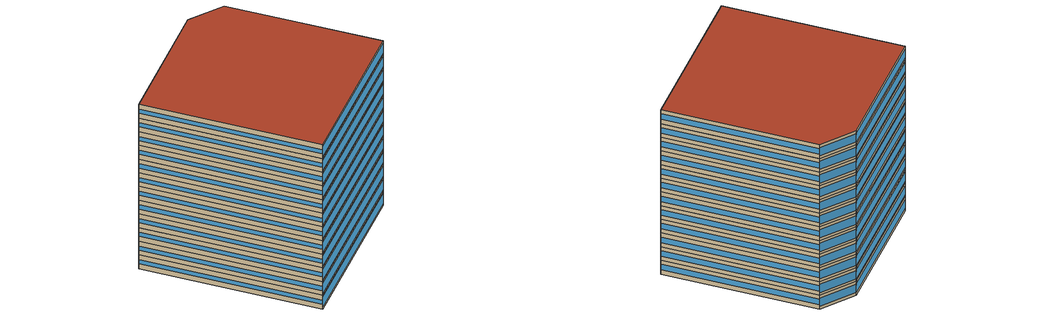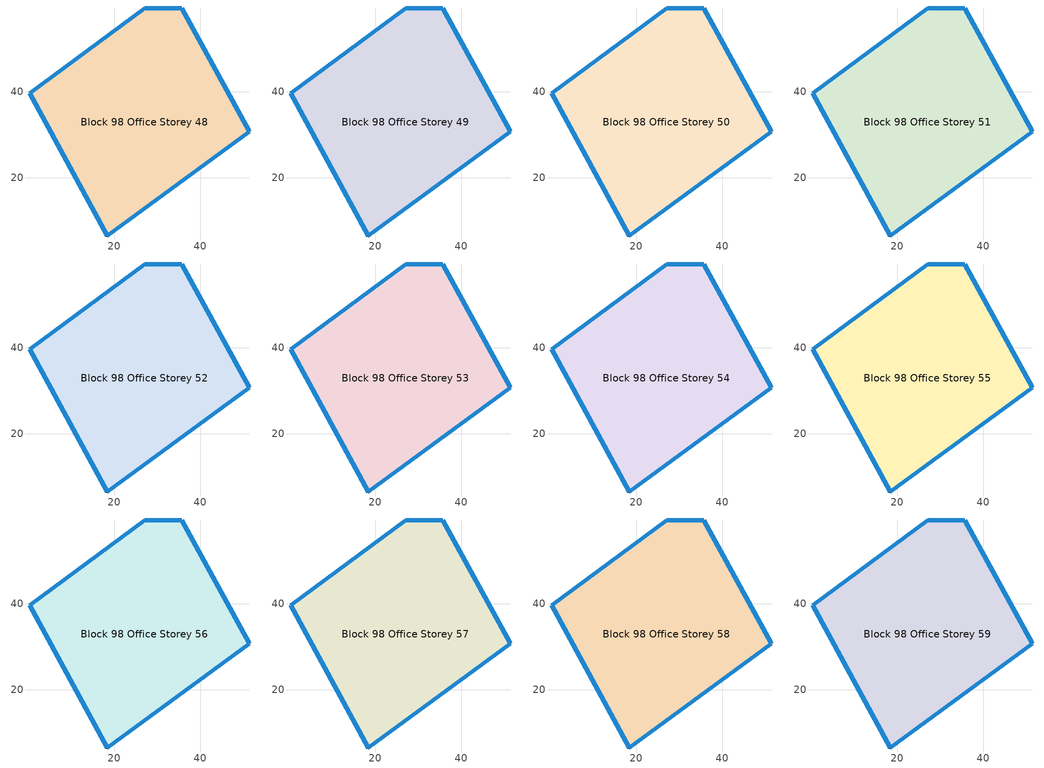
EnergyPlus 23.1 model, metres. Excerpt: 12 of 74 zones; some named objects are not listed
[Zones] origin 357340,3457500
Block 98 Office Storey 48
 floor outside (Project Floor): 35.77,59.58 51.48,30.76 18.38,6.38 0.26,39.66 27.1,59.58 z142.7
 wall outside (Project Wall): 27.1,59.58 0.26,39.66 18.38,6.38 51.48,30.76 35.77,59.58 27.1,59.58 z142.7:145.68
 window (Office_north_window_construction): 27.09,59.57 0.27,39.67 / 35.77,59.58 27.11,59.58 z143.3:145.08
 window (Office_west_window_construction): 0.26,39.64 18.37,6.39 z143.74:144.64
 window (Office_south_window_construction): 18.39,6.39 51.46,30.75 z143.15:145.23
 window (Office_east_window_construction): 51.47,30.78 35.78,59.56 z143.59:144.78
 roof outside (Project Ceiling): 51.48,30.76 35.77,59.58 27.1,59.58 0.26,39.66 18.38,6.38 z145.68
Block 98 Office Storey 49
 floor outside (Project Floor): 35.77,59.58 51.48,30.76 18.38,6.38 0.26,39.66 27.1,59.58 z145.68
 wall outside (Project Wall): 27.1,59.58 0.26,39.66 18.38,6.38 51.48,30.76 35.77,59.58 27.1,59.58 z145.68:148.65
 window (Office_north_window_construction): 27.09,59.57 0.27,39.67 / 35.77,59.58 27.11,59.58 z146.27:148.05
 window (Office_west_window_construction): 0.26,39.64 18.37,6.39 z146.72:147.61
 window (Office_south_window_construction): 18.39,6.39 51.46,30.75 z146.12:148.2
 window (Office_east_window_construction): 51.47,30.78 35.78,59.56 z146.57:147.76
 roof outside (Project Ceiling): 51.48,30.76 35.77,59.58 27.1,59.58 0.26,39.66 18.38,6.38 z148.65
Block 98 Office Storey 50
 floor outside (Project Floor): 35.77,59.58 51.48,30.76 18.38,6.38 0.26,39.66 27.1,59.58 z148.65
 wall outside (Project Wall): 27.1,59.58 0.26,39.66 18.38,6.38 51.48,30.76 35.77,59.58 27.1,59.58 z148.65:151.62
 window (Office_north_window_construction): 27.09,59.57 0.27,39.67 / 35.77,59.58 27.11,59.58 z149.24:151.03
 window (Office_west_window_construction): 0.26,39.64 18.37,6.39 z149.69:150.58
 window (Office_south_window_construction): 18.39,6.39 51.46,30.75 z149.09:151.18
 window (Office_east_window_construction): 51.47,30.78 35.78,59.56 z149.54:150.73
 roof outside (Project Ceiling): 51.48,30.76 35.77,59.58 27.1,59.58 0.26,39.66 18.38,6.38 z151.62
Block 98 Office Storey 51
 floor outside (Project Floor): 35.77,59.58 51.48,30.76 18.38,6.38 0.26,39.66 27.1,59.58 z151.62
 wall outside (Project Wall): 27.1,59.58 0.26,39.66 18.38,6.38 51.48,30.76 35.77,59.58 27.1,59.58 z151.62:154.59
 window (Office_north_window_construction): 27.09,59.57 0.27,39.67 / 35.77,59.58 27.11,59.58 z152.22:154
 window (Office_west_window_construction): 0.26,39.64 18.37,6.39 z152.66:153.55
 window (Office_south_window_construction): 18.39,6.39 51.46,30.75 z152.07:154.15
 window (Office_east_window_construction): 51.47,30.78 35.78,59.56 z152.51:153.7
 roof outside (Project Ceiling): 51.48,30.76 35.77,59.58 27.1,59.58 0.26,39.66 18.38,6.38 z154.59
Block 98 Office Storey 52
 floor outside (Project Floor): 35.77,59.58 51.48,30.76 18.38,6.38 0.26,39.66 27.1,59.58 z154.59
 wall outside (Project Wall): 27.1,59.58 0.26,39.66 18.38,6.38 51.48,30.76 35.77,59.58 27.1,59.58 z154.59:157.57
 window (Office_north_window_construction): 27.09,59.57 0.27,39.67 / 35.77,59.58 27.11,59.58 z155.19:156.97
 window (Office_west_window_construction): 0.26,39.64 18.37,6.39 z155.64:156.53
 window (Office_south_window_construction): 18.39,6.39 51.46,30.75 z155.04:157.12
 window (Office_east_window_construction): 51.47,30.78 35.78,59.56 z155.49:156.68
 roof outside (Project Ceiling): 51.48,30.76 35.77,59.58 27.1,59.58 0.26,39.66 18.38,6.38 z157.57
Block 98 Office Storey 53
 floor outside (Project Floor): 35.77,59.58 51.48,30.76 18.38,6.38 0.26,39.66 27.1,59.58 z157.57
 wall outside (Project Wall): 27.1,59.58 0.26,39.66 18.38,6.38 51.48,30.76 35.77,59.58 27.1,59.58 z157.57:160.54
 window (Office_north_window_construction): 27.09,59.57 0.27,39.67 / 35.77,59.58 27.11,59.58 z158.16:159.95
 window (Office_west_window_construction): 0.26,39.64 18.37,6.39 z158.61:159.5
 window (Office_south_window_construction): 18.39,6.39 51.46,30.75 z158.01:160.09
 window (Office_east_window_construction): 51.47,30.78 35.78,59.56 z158.46:159.65
 roof outside (Project Ceiling): 51.48,30.76 35.77,59.58 27.1,59.58 0.26,39.66 18.38,6.38 z160.54
Block 98 Office Storey 54
 floor outside (Project Floor): 35.77,59.58 51.48,30.76 18.38,6.38 0.26,39.66 27.1,59.58 z160.54
 wall outside (Project Wall): 27.1,59.58 0.26,39.66 18.38,6.38 51.48,30.76 35.77,59.58 27.1,59.58 z160.54:163.51
 window (Office_north_window_construction): 27.09,59.57 0.27,39.67 / 35.77,59.58 27.11,59.58 z161.14:162.92
 window (Office_west_window_construction): 0.26,39.64 18.37,6.39 z161.58:162.47
 window (Office_south_window_construction): 18.39,6.39 51.46,30.75 z160.99:163.07
 window (Office_east_window_construction): 51.47,30.78 35.78,59.56 z161.43:162.62
 roof outside (Project Ceiling): 51.48,30.76 35.77,59.58 27.1,59.58 0.26,39.66 18.38,6.38 z163.51
Block 98 Office Storey 55
 floor outside (Project Floor): 35.77,59.58 51.48,30.76 18.38,6.38 0.26,39.66 27.1,59.58 z163.51
 wall outside (Project Wall): 27.1,59.58 0.26,39.66 18.38,6.38 51.48,30.76 35.77,59.58 27.1,59.58 z163.51:166.49
 window (Office_north_window_construction): 27.09,59.57 0.27,39.67 / 35.77,59.58 27.11,59.58 z164.11:165.89
 window (Office_west_window_construction): 0.26,39.64 18.37,6.39 z164.55:165.45
 window (Office_south_window_construction): 18.39,6.39 51.46,30.75 z163.96:166.04
 window (Office_east_window_construction): 51.47,30.78 35.78,59.56 z164.41:165.59
 roof outside (Project Ceiling): 51.48,30.76 35.77,59.58 27.1,59.58 0.26,39.66 18.38,6.38 z166.49
Block 98 Office Storey 56
 floor outside (Project Floor): 35.77,59.58 51.48,30.76 18.38,6.38 0.26,39.66 27.1,59.58 z166.49
 wall outside (Project Wall): 27.1,59.58 0.26,39.66 18.38,6.38 51.48,30.76 35.77,59.58 27.1,59.58 z166.49:169.46
 window (Office_north_window_construction): 27.09,59.57 0.27,39.67 / 35.77,59.58 27.11,59.58 z167.08:168.86
 window (Office_west_window_construction): 0.26,39.64 18.37,6.39 z167.53:168.42
 window (Office_south_window_construction): 18.39,6.39 51.46,30.75 z166.93:169.01
 window (Office_east_window_construction): 51.47,30.78 35.78,59.56 z167.38:168.57
 roof outside (Project Ceiling): 51.48,30.76 35.77,59.58 27.1,59.58 0.26,39.66 18.38,6.38 z169.46
Block 98 Office Storey 57
 floor outside (Project Floor): 35.77,59.58 51.48,30.76 18.38,6.38 0.26,39.66 27.1,59.58 z169.46
 wall outside (Project Wall): 27.1,59.58 0.26,39.66 18.38,6.38 51.48,30.76 35.77,59.58 27.1,59.58 z169.46:172.43
 window (Office_north_window_construction): 27.09,59.57 0.27,39.67 / 35.77,59.58 27.11,59.58 z170.05:171.84
 window (Office_west_window_construction): 0.26,39.64 18.37,6.39 z170.5:171.39
 window (Office_south_window_construction): 18.39,6.39 51.46,30.75 z169.91:171.99
 window (Office_east_window_construction): 51.47,30.78 35.78,59.56 z170.35:171.54
 roof outside (Project Ceiling): 51.48,30.76 35.77,59.58 27.1,59.58 0.26,39.66 18.38,6.38 z172.43
Block 98 Office Storey 58
 floor outside (Project Floor): 35.77,59.58 51.48,30.76 18.38,6.38 0.26,39.66 27.1,59.58 z172.43
 wall outside (Project Wall): 27.1,59.58 0.26,39.66 18.38,6.38 51.48,30.76 35.77,59.58 27.1,59.58 z172.43:175.41
 window (Office_north_window_construction): 27.09,59.57 0.27,39.67 / 35.77,59.58 27.11,59.58 z173.03:174.81
 window (Office_west_window_construction): 0.26,39.64 18.37,6.39 z173.47:174.36
 window (Office_south_window_construction): 18.39,6.39 51.46,30.75 z172.88:174.96
 window (Office_east_window_construction): 51.47,30.78 35.78,59.56 z173.32:174.51
 roof outside (Project Ceiling): 51.48,30.76 35.77,59.58 27.1,59.58 0.26,39.66 18.38,6.38 z175.41
Block 98 Office Storey 59
 floor outside (Project Floor): 35.77,59.58 51.48,30.76 18.38,6.38 0.26,39.66 27.1,59.58 z175.41
 wall outside (Project Wall): 27.1,59.58 0.26,39.66 18.38,6.38 51.48,30.76 35.77,59.58 27.1,59.58 z175.41:178.38
 window (Office_north_window_construction): 27.09,59.57 0.27,39.67 / 35.77,59.58 27.11,59.58 z176:177.78
 window (Office_west_window_construction): 0.26,39.64 18.37,6.39 z176.45:177.34
 window (Office_south_window_construction): 18.39,6.39 51.46,30.75 z175.85:177.93
 window (Office_east_window_construction): 51.47,30.78 35.78,59.56 z176.3:177.49
 roof outside (Project Ceiling): 51.48,30.76 35.77,59.58 27.1,59.58 0.26,39.66 18.38,6.38 z178.38
[Building]
Building_1: North Axis=0; Terrain=City; Loads Convergence Tolerance Value=0.04; Temperature Convergence Tolerance Value=0.4; Solar Distribution=FullExterior; Maximum Number of Warmup Days=25; Minimum Number of Warmup Days=6
[Site:Location]
CHN Design_Conditions: Latitude=30; Longitude=114; Time Zone=8; Elevation=12
[SIZINGPERIOD:DESIGNDAY] Day of Month=21; DryBulb Temperature Range Modifier Type=DefaultMultipliers; Humidity Condition Type=Wetbulb; Barometric Pressure=101181; Rain Indicator=No; Snow Indicator=No; Daylight Saving Time Indicator=No; Sky Clearness=0; Begin Environment Reset Mode=FullResetAtBeginEnvironment
Name | Month | Day Type | Maximum DryBulb Temperature | Daily DryBulb Temperature Range | Wetbulb or DewPoint at Maximum DryBulb | Wind Speed | Wind Direction | Solar Model Indicator | ASHRAE Clear Sky Optical Depth for Beam Irradiance taub | ASHRAE Clear Sky Optical Depth for Diffuse Irradiance taud
Ann Htg 99.6% Condns DB | 1 | WinterDesignDay | -10 | 0 | -4.8 | 1 | 340 | ASHRAEClearSky | 0 | 0
Ann Clg .4% Condns DB=>MWB | 7 | SummerDesignDay | 40 | 6.6 | 27.1 | 3.5 | 220 | ASHRAETau | 0.781 | 1.413
[MATERIAL]
DefaultMaterial: Roughness=Rough; Thickness=0.1; Conductivity=0.1; Density=1000; Specific Heat=1000; Thermal Absorptance=0.9; Solar Absorptance=0.7; Visible Absorptance=0.7
[WINDOWMATERIAL:SIMPLEGLAZINGSYSTEM] UFactor=3; Visible Transmittance=0.6
Name | Solar Heat Gain Coefficient
Office_east_window; Office_south_window; Office_west_window | 0.3
Office_north_window | 0.35
[CONSTRUCTION]
Project Wall; Project Floor; Project Ceiling: DefaultMaterial
Office_east_window_construction: Office_east_window
Office_south_window_construction: Office_south_window
Office_west_window_construction: Office_west_window
Office_north_window_construction: Office_north_window
[SPACE] Ceiling Height=autocalculate; Volume=autocalculate; Floor Area=autocalculate; Space Type=Office
Name | Zone
Block 98 Office Storey 48_space | Block 98 Office Storey 48
Block 98 Office Storey 49_space | Block 98 Office Storey 49
Block 98 Office Storey 50_space | Block 98 Office Storey 50
Block 98 Office Storey 51_space | Block 98 Office Storey 51
Block 98 Office Storey 52_space | Block 98 Office Storey 52
Block 98 Office Storey 53_space | Block 98 Office Storey 53
Block 98 Office Storey 54_space | Block 98 Office Storey 54
Block 98 Office Storey 55_space | Block 98 Office Storey 55
Block 98 Office Storey 56_space | Block 98 Office Storey 56
Block 98 Office Storey 57_space | Block 98 Office Storey 57
Block 98 Office Storey 58_space | Block 98 Office Storey 58
Block 98 Office Storey 59_space | Block 98 Office Storey 59
[SPACELIST]
Office: Block 98 Office Storey 0_space, Block 98 Office Storey 1_space, Block 98 Office Storey 2_space, Block 98 Office Storey 3_space, Block 98 Office Storey 4_space, Block 98 Office Storey 5_space, Block 98 Office Storey 6_space, Block 98 Office Storey 7_space, Block 98 Office Storey 8_space, Block 98 Office Storey 9_space, Block 98 Office Storey 10_space, Block 98 Office Storey 11_space, Block 98 Office Storey 12_space, Block 98 Office Storey 13_space, Block 98 Office Storey 14_space, Block 98 Office Storey 15_space, Block 98 Office Storey 16_space, Block 98 Office Storey 17_space, Block 98 Office Storey 18_space, Block 98 Office Storey 19_space, Block 98 Office Storey 20_space, Block 98 Office Storey 21_space, Block 98 Office Storey 22_space, Block 98 Office Storey 23_space, Block 98 Office Storey 24_space, Block 98 Office Storey 25_space, Block 98 Office Storey 26_space, Block 98 Office Storey 27_space, Block 98 Office Storey 28_space, Block 98 Office Storey 29_space, Block 98 Office Storey 30_space, Block 98 Office Storey 31_space, Block 98 Office Storey 32_space, Block 98 Office Storey 33_space, Block 98 Office Storey 34_space, Block 98 Office Storey 35_space, Block 98 Office Storey 36_space, Block 98 Office Storey 37_space, Block 98 Office Storey 38_space, Block 98 Office Storey 39_space, Block 98 Office Storey 40_space, Block 98 Office Storey 41_space, Block 98 Office Storey 42_space, Block 98 Office Storey 43_space, Block 98 Office Storey 44_space, Block 98 Office Storey 45_space, Block 98 Office Storey 46_space, Block 98 Office Storey 47_space, Block 98 Office Storey 48_space, Block 98 Office Storey 49_space, Block 98 Office Storey 50_space, Block 98 Office Storey 51_space, Block 98 Office Storey 52_space, Block 98 Office Storey 53_space, Block 98 Office Storey 54_space, Block 98 Office Storey 55_space, Block 98 Office Storey 56_space, Block 98 Office Storey 57_space, Block 98 Office Storey 58_space, Block 98 Office Storey 59_space, Block 98 Office Storey 60_space, Block 98 Office Storey 61_space, Block 98 Office Storey 62_space, Block 98 Office Storey 63_space, Block 98 Office Storey 64_space, Block 98 Office Storey 65_space, Block 98 Office Storey 66_space, Block 98 Office Storey 67_space, Block 98 Office Storey 68_space, Block 98 Office Storey 69_space, Block 98 Office Storey 70_space, Block 98 Office Storey 71_space, Block 98 Office Storey 72_space, Block 98 Office Storey 73_space
[ZONE] Type=1; Multiplier=1; Ceiling Height=autocalculate; Volume=autocalculate; Floor Area=autocalculate; Part of Total Floor Area=Yes
Block 98 Office Storey 48; Block 98 Office Storey 49; Block 98 Office Storey 50; Block 98 Office Storey 51; Block 98 Office Storey 52; Block 98 Office Storey 53; Block 98 Office Storey 54; Block 98 Office Storey 55; Block 98 Office Storey 56; Block 98 Office Storey 57; Block 98 Office Storey 58; Block 98 Office Storey 59
[PEOPLE]
People_for_office: Zone or ZoneList or Space or SpaceList=Office; Number of People Schedule=SeasonalSchedule_Schedule_office_people; Number of People Calculation Method=People/Area; People per Floor Area=0.1; Fraction Radiant=0.3; Sensible Heat Fraction=autocalculate; Activity Level Schedule=SeasonalSchedule_Schedule_office_activity; Carbon Dioxide Generation Rate=3.82e-08; Enable ASHRAE 55 Comfort Warnings=No; Mean Radiant Temperature Calculation Type=ZoneAveraged; Clothing Insulation Calculation Method=ClothingInsulationSchedule; Cold Stress Temperature Threshold=15.56; Heat Stress Temperature Threshold=30
[LIGHTS]
Light_for_office: Zone or ZoneList or Space or SpaceList=Office; Schedule=SeasonalSchedule_office_lighting; Design Level Calculation Method=Watts/Area; Watts per Zone Floor Area=8; Return Air Fraction=0; Fraction Radiant=0.32; Fraction Visible=0.25; Fraction Replaceable=1; EndUse Subcategory=General; Return Air Fraction Calculated from Plenum Temperature=No; Return Air Fraction Function of Plenum Temperature Coefficient 1=0; Return Air Fraction Function of Plenum Temperature Coefficient 2=0
[ELECTRICEQUIPMENT]
Equipment_for_office: Zone or ZoneList or Space or SpaceList=Office; Schedule=SeasonalSchedule_Schedule_office_equipment; Design Level Calculation Method=Watts/Area; Watts per Zone Floor Area=15; Fraction Latent=0; Fraction Radiant=0; Fraction Lost=0; EndUse Subcategory=Electric Equipment
[DAYLIGHTING:CONTROLS] Illuminance Setpoint at Reference Point 1=300
Name | Zone or Space | Glare Calculation Daylighting Reference Point | Daylighting Reference Point 1
Dlight_Block 98 Office Storey 48 | Block 98 Office Storey 48 | Rpoint_Block 98 Office Storey 48 | Rpoint_Block 98 Office Storey 48
Dlight_Block 98 Office Storey 49 | Block 98 Office Storey 49 | Rpoint_Block 98 Office Storey 49 | Rpoint_Block 98 Office Storey 49
Dlight_Block 98 Office Storey 50 | Block 98 Office Storey 50 | Rpoint_Block 98 Office Storey 50 | Rpoint_Block 98 Office Storey 50
Dlight_Block 98 Office Storey 51 | Block 98 Office Storey 51 | Rpoint_Block 98 Office Storey 51 | Rpoint_Block 98 Office Storey 51
Dlight_Block 98 Office Storey 52 | Block 98 Office Storey 52 | Rpoint_Block 98 Office Storey 52 | Rpoint_Block 98 Office Storey 52
Dlight_Block 98 Office Storey 53 | Block 98 Office Storey 53 | Rpoint_Block 98 Office Storey 53 | Rpoint_Block 98 Office Storey 53
Dlight_Block 98 Office Storey 54 | Block 98 Office Storey 54 | Rpoint_Block 98 Office Storey 54 | Rpoint_Block 98 Office Storey 54
Dlight_Block 98 Office Storey 55 | Block 98 Office Storey 55 | Rpoint_Block 98 Office Storey 55 | Rpoint_Block 98 Office Storey 55
Dlight_Block 98 Office Storey 56 | Block 98 Office Storey 56 | Rpoint_Block 98 Office Storey 56 | Rpoint_Block 98 Office Storey 56
Dlight_Block 98 Office Storey 57 | Block 98 Office Storey 57 | Rpoint_Block 98 Office Storey 57 | Rpoint_Block 98 Office Storey 57
Dlight_Block 98 Office Storey 58 | Block 98 Office Storey 58 | Rpoint_Block 98 Office Storey 58 | Rpoint_Block 98 Office Storey 58
Dlight_Block 98 Office Storey 59 | Block 98 Office Storey 59 | Rpoint_Block 98 Office Storey 59 | Rpoint_Block 98 Office Storey 59
[HVACTEMPLATE:ZONE:IDEALLOADSAIRSYSTEM] Template Thermostat=Thermostat_for_office; Maximum Heating Supply Air Temperature=50; Minimum Cooling Supply Air Temperature=13; Maximum Heating Supply Air Humidity Ratio=0.0156; Minimum Cooling Supply Air Humidity Ratio=0.0077; Heating Limit=NoLimit; Cooling Limit=NoLimit; Dehumidification Control Type=ConstantSensibleHeatRatio; Cooling Sensible Heat Ratio=0.7; Dehumidification Setpoint=60; Humidification Control Type=None; Humidification Setpoint=30; Outdoor Air Method=DetailedSpecification; Outdoor Air Flow Rate per Person=0.00944; Outdoor Air Flow Rate per Zone Floor Area=0; Outdoor Air Flow Rate per Zone=0; Design Specification Outdoor Air Object=Ventilation_for_office; Demand Controlled Ventilation Type=None; Outdoor Air Economizer Type=NoEconomizer; Heat Recovery Type=None; Sensible Heat Recovery Effectiveness=0.7; Latent Heat Recovery Effectiveness=0.65
Block 98 Office Storey 48; Block 98 Office Storey 49; Block 98 Office Storey 50; Block 98 Office Storey 51; Block 98 Office Storey 52; Block 98 Office Storey 53; Block 98 Office Storey 54; Block 98 Office Storey 55; Block 98 Office Storey 56; Block 98 Office Storey 57; Block 98 Office Storey 58; Block 98 Office Storey 59
[DESIGNSPECIFICATION:OUTDOORAIR]
Ventilation_for_office: Outdoor Air Method=Flow/Person; Outdoor Air Flow per Person=0.00833333; Outdoor Air Flow per Zone Floor Area=0; Outdoor Air Flow per Zone=0; Outdoor Air Flow Air Changes per Hour=0
[SCHEDULE:DAY:HOURLY]
Schedule_office_lighting_weekday_hourly: 0.1, 0.1, 0.1, 0.1, 0.1, 0.1, 0.1, 0.2, 0.5, 0.95, 0.95, 0.95, 0.8, 0.8, 0.95, 0.95, 0.95, 0.95, 0.95, 0.95, 0.95, 0.8, 0.5, 0.1
Schedule_office_lighting_holiday_hourly; Schedule_office_equipment_holiday_hourly: 0.1, 0.1, 0.1, 0.1, 0.1, 0.1, 0.1, 0.1, 0.1, 0.1, 0.1, 0.1, 0.1, 0.3, 0.3, 0.3, 0.3, 0.3, 0.3, 0.3, 0.3, 0.3, 0.1, 0.1
Schedule_office_equipment_weekday_hourly: 0.1, 0.1, 0.1, 0.1, 0.1, 0.1, 0.1, 0.2, 0.5, 0.95, 0.95, 0.95, 0.5, 0.5, 0.95, 0.95, 0.95, 0.95, 0.95, 0.95, 0.4, 0.4, 0.3, 0.1
Schedule_office_people_weekday_hourly: 0.1, 0.1, 0.1, 0.1, 0.1, 0.1, 0.1, 0.5, 0.95, 0.95, 0.95, 0.8, 0.8, 0.95, 0.95, 0.95, 0.95, 0.95, 0.8, 0.5, 0.5, 0.3, 0.1, 0.1
Schedule_office_people_holiday_hourly: 0.1, 0.1, 0.1, 0.1, 0.1, 0.1, 0.1, 0.1, 0.1, 0.1, 0.1, 0.1, 0.1, 0.3, 0.3, 0.3, 0.3, 0.3, 0.3, 0.1, 0.1, 0.1, 0.1, 0.1
Schedule_office_activity_weekday_hourly; Schedule_office_activity_holiday_hourly: 144, 144, 144, 144, 144, 144, 144, 144, 144, 144, 144, 144, 144, 144, 144, 144, 144, 144, 144, 144, 144, 144, 144, 144
[SCHEDULE:WEEK:DAILY]
Schedule_office_lighting_weekly: Schedule_office_lighting_holiday_hourly, Schedule_office_lighting_weekday_hourly, Schedule_office_lighting_weekday_hourly, Schedule_office_lighting_weekday_hourly, Schedule_office_lighting_weekday_hourly, Schedule_office_lighting_weekday_hourly, Schedule_office_lighting_holiday_hourly, Schedule_office_lighting_holiday_hourly, Schedule_office_lighting_weekday_hourly, Schedule_office_lighting_weekday_hourly, Schedule_office_lighting_holiday_hourly, Schedule_office_lighting_holiday_hourly
Schedule_office_equipment_weekly: Schedule_office_equipment_holiday_hourly, Schedule_office_equipment_weekday_hourly, Schedule_office_equipment_weekday_hourly, Schedule_office_equipment_weekday_hourly, Schedule_office_equipment_weekday_hourly, Schedule_office_equipment_weekday_hourly, Schedule_office_equipment_holiday_hourly, Schedule_office_equipment_holiday_hourly, Schedule_office_equipment_weekday_hourly, Schedule_office_equipment_weekday_hourly, Schedule_office_equipment_holiday_hourly, Schedule_office_equipment_holiday_hourly
Schedule_office_people_weekly: Schedule_office_people_holiday_hourly, Schedule_office_people_weekday_hourly, Schedule_office_people_weekday_hourly, Schedule_office_people_weekday_hourly, Schedule_office_people_weekday_hourly, Schedule_office_people_weekday_hourly, Schedule_office_people_holiday_hourly, Schedule_office_people_holiday_hourly, Schedule_office_people_weekday_hourly, Schedule_office_people_weekday_hourly, Schedule_office_people_holiday_hourly, Schedule_office_people_holiday_hourly
Schedule_office_activity_weekly: Schedule_office_activity_holiday_hourly, Schedule_office_activity_weekday_hourly, Schedule_office_activity_weekday_hourly, Schedule_office_activity_weekday_hourly, Schedule_office_activity_weekday_hourly, Schedule_office_activity_weekday_hourly, Schedule_office_activity_holiday_hourly, Schedule_office_activity_holiday_hourly, Schedule_office_activity_weekday_hourly, Schedule_office_activity_weekday_hourly, Schedule_office_activity_holiday_hourly, Schedule_office_activity_holiday_hourly
[SCHEDULE:YEAR]
SeasonalSchedule_office_lighting: Schedule_office_lighting_weekly, 1, 1, 12, 31
SeasonalSchedule_Schedule_office_equipment: Schedule_office_equipment_weekly, 1, 1, 12, 31
SeasonalSchedule_Schedule_office_people: Schedule_office_people_weekly, 1, 1, 12, 31
SeasonalSchedule_Schedule_office_activity: Schedule_office_activity_weekly, 1, 1, 12, 31
